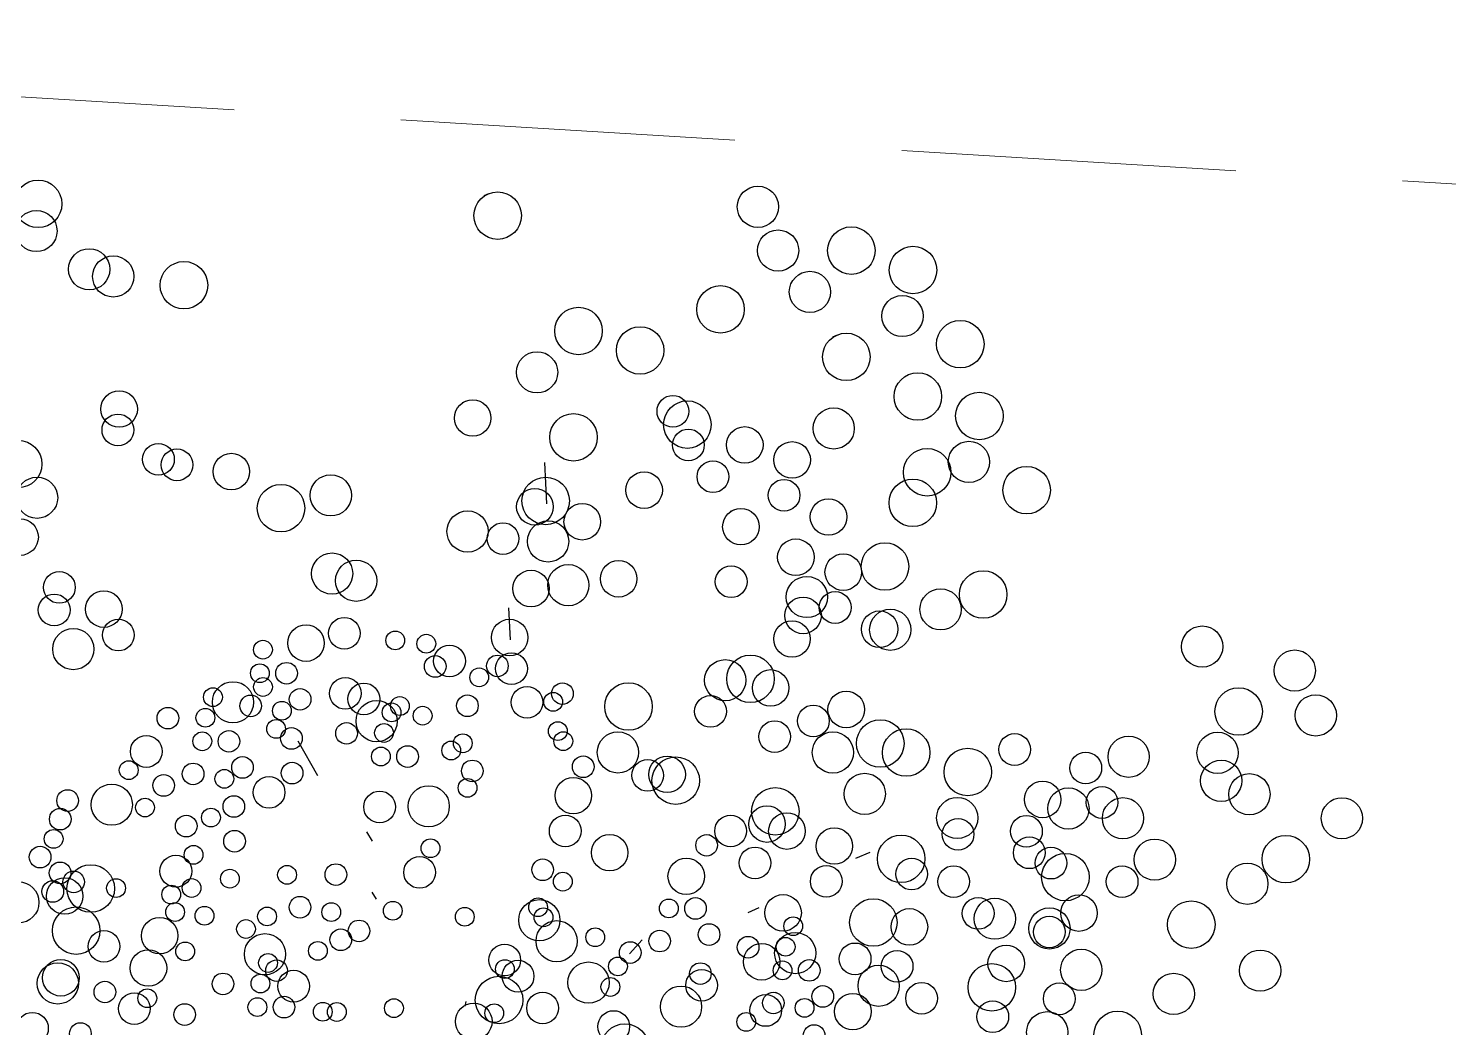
# Model space of a CAD drawing. Header units: millimetres. Extents: x 441156 to 441876, y 4514765 to 4515211.
# Drawn here: x 441586.899 to 441587.961, y 4514837.78 to 4514838.527 of the extents above; entities that cross this region are included whole.
import ezdxf

# ---------------------------------------------------------------- set-up
doc = ezdxf.new("R2010")
doc.units = ezdxf.units.MM
doc.linetypes.add('HIDDEN', pattern=[0.375, 0.25, -0.125])
doc.layers.add('01_piscinas', color=254, linetype='Continuous')
doc.layers.add('INGIN ELECTRICIDAD ALUMBRADO', color=120, linetype='HIDDEN')

msp = doc.modelspace()

# ---------------------------------------------------------------- linework, layer by layer
at = {"layer": '01_piscinas'}
for p, q in [((441587.24013842, 4514838.40156141, 0.00000053), (441587.24347589, 4514838.4030083, 0.00000053)), ((441587.50072155, 4514838.29595524, 0.00000053), (441587.50405902, 4514838.29740213, 0.00000053)), ((441587.22377303, 4514838.24679748, 0.00000053), (441587.22634031, 4514838.24791048, 0.00000053)), ((441587.28694429, 4514838.17105001, 0.00000053), (441587.28541446, 4514838.20201461, 0.00000053)), ((441587.42422159, 4514838.16556197, 0.00000053), (441587.42678888, 4514838.16667496, 0.00000053)), ((441587.25977755, 4514838.06948102, 0.00000053), (441587.25860075, 4514838.09329994, 0.00000053)), ((441587.11574108, 4514837.9678014, 0.00000053), (441587.10110102, 4514837.99371759, 0.00000053)), ((441587.15211461, 4514837.92589268, 0.00000053), (441587.15628116, 4514837.91907321, 0.00000053)), ((441587.40789372, 4514837.92394049, 0.00000053), (441587.40943357, 4514837.92333201, 0.00000053)), ((441587.51795489, 4514837.90618126, 0.00000053), (441587.52863479, 4514837.91081131, 0.00000053)), ((441587.15606241, 4514837.88089846, 0.00000053), (441587.15926744, 4514837.87565271, 0.00000053)), ((441587.43747801, 4514837.86573583, 0.00000053), (441587.44569331, 4514837.8692974, 0.00000053)), ((441587.3487679, 4514837.83468563, 0.00000053), (441587.35824151, 4514837.845144, 0.00000053)), ((441587.45777322, 4514837.80608208, 0.00000053), (441587.45931307, 4514837.80547359, 0.00000053)), ((441587.22646868, 4514837.79917656, 0.00000053), (441587.22561483, 4514837.7956407, 0.00000053))]:
    msp.add_line(p, q, dxfattribs=at)
for centre, radius in [((441586.90666636, 4514838.39536438, 0.00000053), 0.01775907), ((441587.44464548, 4514838.39318805, 0.00000053), 0.01541533), ((441587.25017125, 4514838.38659217, 0.00000053), 0.01775907), ((441586.90541834, 4514838.3750896, 0.00000053), 0.01541533), ((441587.45973703, 4514838.36048705, 0.00000053), 0.01541533), ((441587.51450152, 4514838.36045651, 0.00000053), 0.01775907), ((441587.56054185, 4514838.34590381, 0.00000053), 0.01775907), ((441586.94485148, 4514838.34646653, 0.00000053), 0.01541533), ((441586.96282865, 4514838.34112736, 0.00000053), 0.01541533), ((441587.01566536, 4514838.33456666, 0.00000053), 0.01775907), ((441587.48353324, 4514838.32953959, 0.00000053), 0.01541533), ((441587.41671105, 4514838.31650387, 0.00000053), 0.01775907), ((441587.55268664, 4514838.31155866, 0.00000053), 0.01541533), ((441587.31055994, 4514838.30036978, 0.00000053), 0.01775907), ((441587.35660027, 4514838.28581708, 0.00000053), 0.01775907), ((441587.59587435, 4514838.29047444, 0.00000053), 0.01775907), ((441587.51075438, 4514838.280986, 0.00000053), 0.01775907), ((441587.27959167, 4514838.26945286, 0.00000053), 0.01541533), ((441587.56415348, 4514838.25138027, 0.00000053), 0.01775907), ((441586.96725606, 4514838.24203054, 0.00000053), 0.01366082), ((441587.23149059, 4514838.23528268, 0.00000053), 0.01366082), ((441587.38108615, 4514838.24035644, 0.00000053), 0.01185795), ((441587.39193277, 4514838.23038771, 0.00000053), 0.01775907), ((441587.61019381, 4514838.23682757, 0.00000053), 0.01775907), ((441586.96629604, 4514838.22643455, 0.00000053), 0.01185795), ((441587.3068128, 4514838.22089927, 0.00000053), 0.01775907), ((441587.50128703, 4514838.22749515, 0.00000053), 0.01541533), ((441587.39269503, 4514838.21520182, 0.00000053), 0.01185795), ((441587.43482156, 4514838.21517833, 0.00000053), 0.01366082), ((441586.89177586, 4514838.2008926, 0.00000053), 0.01775907), ((441586.99662922, 4514838.2044168, 0.00000053), 0.01185795), ((441587.4702372, 4514838.20398394, 0.00000053), 0.01366082), ((441587.6023386, 4514838.20248241, 0.00000053), 0.01541533), ((441587.01045782, 4514838.20030975, 0.00000053), 0.01185795), ((441587.05110145, 4514838.19526306, 0.00000053), 0.01366082), ((441587.57114307, 4514838.19476362, 0.00000053), 0.01775907), ((441587.35959813, 4514838.18136861, 0.00000053), 0.01366082), ((441587.41099982, 4514838.19139608, 0.00000053), 0.01185795), ((441587.64552631, 4514838.1813982, 0.00000053), 0.01775907), ((441586.90589216, 4514838.17571441, 0.00000053), 0.01541533), ((441587.0882323, 4514838.1678949, 0.00000053), 0.01775907), ((441587.12543468, 4514838.17749135, 0.00000053), 0.01541533), ((441587.28602942, 4514838.17331252, 0.00000053), 0.01775907), ((441587.46419473, 4514838.17756459, 0.00000053), 0.01185795), ((441587.56040634, 4514838.17190976, 0.00000053), 0.01775907), ((441587.27794343, 4514838.16895777, 0.00000053), 0.01366082), ((441587.49741605, 4514838.16134596, 0.00000053), 0.01366082), ((441587.22763322, 4514838.15048597, 0.00000053), 0.01541533), ((441587.31335907, 4514838.15776338, 0.00000053), 0.01366082), ((441587.43193915, 4514838.15404717, 0.00000053), 0.01366082), ((441586.89320735, 4514838.14626923, 0.00000053), 0.01366082), ((441587.25412168, 4514838.14517552, 0.00000053), 0.01185795), ((441587.28783965, 4514838.14305233, 0.00000053), 0.01541533), ((441587.47301538, 4514838.13127353, 0.00000053), 0.01366082), ((441587.53962296, 4514838.124323, 0.00000053), 0.01775907), ((441587.12641742, 4514838.11899704, 0.00000053), 0.01541533), ((441587.50843102, 4514838.12007914, 0.00000053), 0.01366082), ((441586.92258052, 4514838.10865549, 0.00000053), 0.01185795), ((441587.1443946, 4514838.11365788, 0.00000053), 0.01541533), ((441587.27506102, 4514838.10782661, 0.00000053), 0.01366082), ((441587.3029312, 4514838.11035134, 0.00000053), 0.01541533), ((441587.34053791, 4514838.1151254, 0.00000053), 0.01366082), ((441587.42465658, 4514838.11290036, 0.00000053), 0.01185795), ((441587.61303579, 4514838.10337071, 0.00000053), 0.01775907), ((441587.48122676, 4514838.10149646, 0.00000053), 0.01541533), ((441586.91869441, 4514838.09188144, 0.00000053), 0.01185795), ((441586.95580183, 4514838.09243686, 0.00000053), 0.01366082), ((441587.47839199, 4514838.08772226, 0.00000053), 0.01366082), ((441587.50238855, 4514838.09365979, 0.00000053), 0.01185795), ((441587.58119857, 4514838.09227678, 0.00000053), 0.01541533), ((441587.53560987, 4514838.07744116, 0.00000053), 0.01366082), ((441587.54358271, 4514838.07704031, 0.00000053), 0.01541533), ((441586.93299149, 4514838.06256994, 0.00000053), 0.01541533), ((441586.96666052, 4514838.07306902, 0.00000053), 0.01185795), ((441587.10692217, 4514838.06705401, 0.00000053), 0.01366082), ((441587.13553938, 4514838.0744359, 0.00000053), 0.01185795), ((441587.2590738, 4514838.07122141, 0.00000053), 0.01366082), ((441587.47013297, 4514838.07014237, 0.00000053), 0.01366082), ((441587.77669585, 4514838.06447598, 0.00000053), 0.01541533), ((441587.07472364, 4514838.06214282, 0.00000053), 0.00701654), ((441587.17360825, 4514838.06907062, 0.00000053), 0.00701654), ((441587.19681566, 4514838.06659433, 0.00000053), 0.00701654), ((441587.20347742, 4514838.04961583, 0.00000053), 0.00808333), ((441587.21415364, 4514838.05366253, 0.00000053), 0.01185795), ((441587.24993179, 4514838.04998814, 0.00000053), 0.00808333), ((441587.26046628, 4514838.04794435, 0.00000053), 0.01185795), ((441587.43906852, 4514838.04033872, 0.00000053), 0.01775907), ((441587.84584924, 4514838.04649504, 0.00000053), 0.01541533), ((441587.072422, 4514838.04452351, 0.00000053), 0.00701654), ((441587.09233982, 4514838.04450698, 0.00000053), 0.00808333), ((441587.23634955, 4514838.04146233, 0.00000053), 0.00701654), ((441587.42020077, 4514838.03931488, 0.00000053), 0.01541533), ((441587.45414575, 4514838.03353717, 0.00000053), 0.01366082), ((441587.05233466, 4514838.02280196, 0.00000053), 0.01541533), ((441587.07475669, 4514838.03425208, 0.00000053), 0.00701654), ((441587.13629534, 4514838.02944028, 0.00000053), 0.01185795), ((441587.15012394, 4514838.02533323, 0.00000053), 0.01185795), ((441587.27207516, 4514838.02278973, 0.00000053), 0.01185795), ((441587.29857086, 4514838.02927431, 0.00000053), 0.00808333), ((441587.3478986, 4514838.01967786, 0.00000053), 0.01775907), ((441587.03735952, 4514838.02663973, 0.00000053), 0.00701654), ((441587.06555613, 4514838.02013533, 0.00000053), 0.00808333), ((441587.10247414, 4514838.02500505, 0.00000053), 0.00808333), ((441587.1596957, 4514838.00868848, 0.00000053), 0.01541533), ((441587.17706524, 4514838.0199993, 0.00000053), 0.00701654), ((441587.22752127, 4514838.02018962, 0.00000053), 0.00808333), ((441587.29164373, 4514838.02315052, 0.00000053), 0.00701654), ((441587.4092256, 4514838.01597829, 0.00000053), 0.01185795), ((441587.51061716, 4514838.01742002, 0.00000053), 0.01366082), ((441587.80391698, 4514838.01592239, 0.00000053), 0.01775907), ((441587.86159871, 4514838.0130217, 0.00000053), 0.01541533), ((441587.00368791, 4514838.01094958, 0.00000053), 0.00808333), ((441587.0316919, 4514838.01125765, 0.00000053), 0.00701654), ((441587.08889191, 4514838.01647923, 0.00000053), 0.00701654), ((441587.17086841, 4514838.01527276, 0.00000053), 0.00701654), ((441587.19407581, 4514838.01279647, 0.00000053), 0.00701654), ((441587.48612699, 4514838.00888623, 0.00000053), 0.01185795), ((441587.0845648, 4514838.00288479, 0.00000053), 0.00701654), ((441587.09600594, 4514837.99579324, 0.00000053), 0.00808333), ((441587.1371968, 4514837.9995826, 0.00000053), 0.00808333), ((441587.16520079, 4514837.99989067, 0.00000053), 0.00701654), ((441587.29512296, 4514838.00124656, 0.00000053), 0.00701654), ((441587.45719171, 4514837.99716587, 0.00000053), 0.01185795), ((441587.53609714, 4514837.99203064, 0.00000053), 0.01775907), ((441587.55545181, 4514837.98524105, 0.00000053), 0.01775907), ((441586.98750616, 4514837.98603482, 0.00000053), 0.01185795), ((441587.02939027, 4514837.99363834, 0.00000053), 0.00701654), ((441587.04930808, 4514837.99362181, 0.00000053), 0.00808333), ((441587.21542902, 4514837.98676948, 0.00000053), 0.00701654), ((441587.22407336, 4514837.99216187, 0.00000053), 0.00701654), ((441587.29919051, 4514837.99374217, 0.00000053), 0.00701654), ((441587.34004339, 4514837.98533271, 0.00000053), 0.01541533), ((441587.50068732, 4514837.98527158, 0.00000053), 0.01541533), ((441587.63650951, 4514837.987501, 0.00000053), 0.01185795), ((441587.72173755, 4514837.98209965, 0.00000053), 0.01541533), ((441587.78819823, 4514837.9850254, 0.00000053), 0.01541533), ((441587.05944241, 4514837.97411988, 0.00000053), 0.00808333), ((441587.16289915, 4514837.98227136, 0.00000053), 0.00701654), ((441587.18281697, 4514837.98225484, 0.00000053), 0.00808333), ((441587.3140845, 4514837.97462505, 0.00000053), 0.00808333), ((441587.37679618, 4514837.96893388, 0.00000053), 0.01366082), ((441587.3832311, 4514837.96424849, 0.00000053), 0.01775907), ((441587.60149214, 4514837.97068834, 0.00000053), 0.01775907), ((441587.68970443, 4514837.97366951, 0.00000053), 0.01185795), ((441586.97437776, 4514837.9720716, 0.00000053), 0.00701654), ((441587.02252439, 4514837.96925017, 0.00000053), 0.00808333), ((441587.04586017, 4514837.96559407, 0.00000053), 0.00701654), ((441587.09651336, 4514837.96986687, 0.00000053), 0.00808333), ((441587.23118739, 4514837.97147588, 0.00000053), 0.00808333), ((441587.36228253, 4514837.96814631, 0.00000053), 0.01185795), ((441587.79089094, 4514837.96411872, 0.00000053), 0.01541533), ((441586.96174612, 4514837.94626093, 0.00000053), 0.01541533), ((441587.00051939, 4514837.96062347, 0.00000053), 0.00808333), ((441587.0793086, 4514837.95544406, 0.00000053), 0.01185795), ((441587.19858347, 4514837.94504002, 0.00000053), 0.01541533), ((441587.22762711, 4514837.95882891, 0.00000053), 0.00701654), ((441587.30666548, 4514837.9530409, 0.00000053), 0.01366082), ((441587.52448354, 4514837.95432412, 0.00000053), 0.01541533), ((441587.65744884, 4514837.95015208, 0.00000053), 0.01366082), ((441587.81199445, 4514837.95407794, 0.00000053), 0.01541533), ((441586.92874621, 4514837.94933901, 0.00000053), 0.00808333), ((441586.98657586, 4514837.94413104, 0.00000053), 0.00701654), ((441587.05297421, 4514837.94490808, 0.00000053), 0.00808333), ((441587.16189401, 4514837.94458753, 0.00000053), 0.01185795), ((441587.45766135, 4514837.94128841, 0.00000053), 0.01775907), ((441587.59363693, 4514837.93634319, 0.00000053), 0.01541533), ((441587.67668312, 4514837.94341409, 0.00000053), 0.01541533), ((441587.70181941, 4514837.94792079, 0.00000053), 0.01185795), ((441587.71749046, 4514837.93612241, 0.00000053), 0.01541533), ((441587.88114784, 4514837.936097, 0.00000053), 0.01541533), ((441586.92324234, 4514837.93544385, 0.00000053), 0.00808333), ((441587.03586544, 4514837.93661754, 0.00000053), 0.00701654), ((441587.45143358, 4514837.93177381, 0.00000053), 0.01366082), ((441587.46632179, 4514837.92655105, 0.00000053), 0.01366082), ((441587.01740387, 4514837.93025196, 0.00000053), 0.00808333), ((441587.30062301, 4514837.92662156, 0.00000053), 0.01185795), ((441587.42419526, 4514837.92657454, 0.00000053), 0.01185795), ((441587.50173743, 4514837.91535666, 0.00000053), 0.01366082), ((441587.5942339, 4514837.92413459, 0.00000053), 0.01185795), ((441587.6453575, 4514837.92638516, 0.00000053), 0.01185795), ((441586.918274, 4514837.92066082, 0.00000053), 0.00701654), ((441587.05348162, 4514837.91898171, 0.00000053), 0.00808333), ((441587.19993339, 4514837.91369129, 0.00000053), 0.00701654), ((441587.33384432, 4514837.91040293, 0.00000053), 0.01366082), ((441587.40630493, 4514837.91589355, 0.00000053), 0.00808333), ((441587.55170467, 4514837.90577053, 0.00000053), 0.01775907), ((441587.64742881, 4514837.9103031, 0.00000053), 0.01185795), ((441587.74128668, 4514837.90517495, 0.00000053), 0.01541533), ((441587.83921559, 4514837.90552435, 0.00000053), 0.01775907), ((441586.90816172, 4514837.90709308, 0.00000053), 0.00808333), ((441587.0096251, 4514837.89656635, 0.00000053), 0.01185795), ((441587.0228901, 4514837.90876721, 0.00000053), 0.00701654), ((441587.19180768, 4514837.89562718, 0.00000053), 0.01185795), ((441587.44250004, 4514837.9027688, 0.00000053), 0.01185795), ((441587.66366228, 4514837.90257943, 0.00000053), 0.01185795), ((441587.67446449, 4514837.89213924, 0.00000053), 0.01775907), ((441586.92314765, 4514837.89527385, 0.00000053), 0.00808333), ((441586.9332456, 4514837.88856217, 0.00000053), 0.00808333), ((441586.94603318, 4514837.88357901, 0.00000053), 0.01775907), ((441587.05003372, 4514837.89095396, 0.00000053), 0.00701654), ((441587.0927168, 4514837.8938156, 0.00000053), 0.00701654), ((441587.12921891, 4514837.89399068, 0.00000053), 0.00808333), ((441587.28379676, 4514837.89762582, 0.00000053), 0.00808333), ((441587.39109836, 4514837.89274133, 0.00000053), 0.01366082), ((441587.49569496, 4514837.88893731, 0.00000053), 0.01185795), ((441587.55957664, 4514837.89437647, 0.00000053), 0.01185795), ((441587.59096691, 4514837.88876748, 0.00000053), 0.01185795), ((441587.7168572, 4514837.88874794, 0.00000053), 0.01185795), ((441587.81044007, 4514837.88719402, 0.00000053), 0.01541533), ((441586.89192587, 4514837.87321101, 0.00000053), 0.01541533), ((441586.91764378, 4514837.88137869, 0.00000053), 0.00808333), ((441586.92654405, 4514837.87798783, 0.00000053), 0.01366082), ((441586.96493527, 4514837.8839129, 0.00000053), 0.00701654), ((441587.00615238, 4514837.87908622, 0.00000053), 0.00701654), ((441587.02140071, 4514837.88399703, 0.00000053), 0.00701654), ((441587.29885901, 4514837.88874083, 0.00000053), 0.00701654), ((441587.10243522, 4514837.86961903, 0.00000053), 0.00808333), ((441587.28034886, 4514837.86959807, 0.00000053), 0.00701654), ((441587.37807251, 4514837.86872315, 0.00000053), 0.00701654), ((441587.39799033, 4514837.86870662, 0.00000053), 0.00808333), ((441587.46343938, 4514837.86541989, 0.00000053), 0.01366082), ((441587.53092129, 4514837.85818378, 0.00000053), 0.01775907), ((441587.60927169, 4514837.86496174, 0.00000053), 0.01185795), ((441587.62172482, 4514837.86103777, 0.00000053), 0.01541533), ((441587.68460162, 4514837.86523051, 0.00000053), 0.01366082), ((441586.93511358, 4514837.85212679, 0.00000053), 0.01775907), ((441587.00904529, 4514837.86599311, 0.00000053), 0.00701654), ((441587.03103468, 4514837.8632319, 0.00000053), 0.00701654), ((441587.07778294, 4514837.8627077, 0.00000053), 0.00701654), ((441587.125771, 4514837.86596293, 0.00000053), 0.00701654), ((441587.17175392, 4514837.86700241, 0.00000053), 0.00701654), ((441587.22554475, 4514837.8624812, 0.00000053), 0.00701654), ((441587.2812875, 4514837.8598906, 0.00000053), 0.01541533), ((441587.28441641, 4514837.86209368, 0.00000053), 0.00701654), ((441587.55787001, 4514837.85493427, 0.00000053), 0.01366082), ((441587.66253217, 4514837.85374609, 0.00000053), 0.01541533), ((441587.76850782, 4514837.85662136, 0.00000053), 0.01775907), ((441586.99753823, 4514837.84834948, 0.00000053), 0.01366082), ((441587.06204335, 4514837.85333613, 0.00000053), 0.00701654), ((441587.14652245, 4514837.85188539, 0.00000053), 0.00808333), ((441587.29422953, 4514837.84421211, 0.00000053), 0.01541533), ((441587.32306001, 4514837.84715641, 0.00000053), 0.00701654), ((441587.40812466, 4514837.84920469, 0.00000053), 0.00808333), ((441587.47101956, 4514837.8554247, 0.00000053), 0.00701654), ((441587.66246661, 4514837.85113026, 0.00000053), 0.01185795), ((441586.95591722, 4514837.84037409, 0.00000053), 0.01185795), ((441587.01659208, 4514837.83658476, 0.00000053), 0.00701654), ((441587.07622708, 4514837.83449459, 0.00000053), 0.01541533), ((441587.11577627, 4514837.83698641, 0.00000053), 0.00701654), ((441587.13288503, 4514837.84527694, 0.00000053), 0.00808333), ((441587.34920164, 4514837.83570828, 0.00000053), 0.00808333), ((441587.37120664, 4514837.84433497, 0.00000053), 0.00808333), ((441587.43734795, 4514837.83973454, 0.00000053), 0.00808333), ((441587.47252509, 4514837.83535723, 0.00000053), 0.01541533), ((441587.46535194, 4514837.84004262, 0.00000053), 0.00701654), ((441586.98913853, 4514837.82415546, 0.00000053), 0.01366082), ((441587.07851412, 4514837.82795471, 0.00000053), 0.00701654), ((441587.25542617, 4514837.83012763, 0.00000053), 0.01185795), ((441587.44745216, 4514837.82881469, 0.00000053), 0.01366082), ((441587.51730103, 4514837.83101006, 0.00000053), 0.01185795), ((441587.5486913, 4514837.82540108, 0.00000053), 0.01185795), ((441587.63021103, 4514837.82761283, 0.00000053), 0.01366082), ((441587.68632839, 4514837.82279863, 0.00000053), 0.01541533), ((441587.82002412, 4514837.82222023, 0.00000053), 0.01541533), ((441586.92141433, 4514837.81266863, 0.00000053), 0.01541533), ((441586.92366164, 4514837.81685667, 0.00000053), 0.01366082), ((441587.08491625, 4514837.82221163, 0.00000053), 0.00808333), ((441587.09768738, 4514837.81059223, 0.00000053), 0.01185795), ((441587.25555658, 4514837.8233845, 0.00000053), 0.00701654), ((441587.26538157, 4514837.81806725, 0.00000053), 0.01185795), ((441587.31802575, 4514837.81326465, 0.00000053), 0.01541533), ((441587.34004499, 4514837.82538638, 0.00000053), 0.00701654), ((441587.40253201, 4514837.81125581, 0.00000053), 0.01185795), ((441587.40165646, 4514837.81999288, 0.00000053), 0.00808333), ((441587.4630503, 4514837.82242331, 0.00000053), 0.00701654), ((441587.48296812, 4514837.82240678, 0.00000053), 0.00808333), ((441587.53488104, 4514837.81090109, 0.00000053), 0.01541533), ((441587.6195062, 4514837.80976291, 0.00000053), 0.01775907), ((441586.95659073, 4514837.80623376, 0.00000053), 0.00808333), ((441587.04484251, 4514837.81226455, 0.00000053), 0.00808333), ((441587.0728465, 4514837.81257263, 0.00000053), 0.00701654), ((441587.25120356, 4514837.80022894, 0.00000053), 0.01775907), ((441587.33437737, 4514837.8100043, 0.00000053), 0.00701654), ((441587.56699608, 4514837.80159534, 0.00000053), 0.01185795), ((441587.66983895, 4514837.80115042, 0.00000053), 0.01185795), ((441587.75548178, 4514837.80481769, 0.00000053), 0.01541533), ((441586.97860065, 4514837.79380304, 0.00000053), 0.01185795), ((441586.98828041, 4514837.8015845, 0.00000053), 0.00701654), ((441587.07054486, 4514837.79495332, 0.00000053), 0.00701654), ((441587.09046268, 4514837.79493679, 0.00000053), 0.00808333), ((441587.17262762, 4514837.79418447, 0.00000053), 0.00701654), ((441587.28368636, 4514837.79426152, 0.00000053), 0.01185795), ((441587.38717914, 4514837.79528372, 0.00000053), 0.01541533), ((441587.45049812, 4514837.79244339, 0.00000053), 0.01185795), ((441587.45618443, 4514837.79803513, 0.00000053), 0.00808333), ((441587.47952021, 4514837.79437904, 0.00000053), 0.00701654), ((441587.49310244, 4514837.80290485, 0.00000053), 0.00808333), ((441587.51559439, 4514837.79156787, 0.00000053), 0.01366082), ((441586.90246101, 4514837.77913782, 0.00000053), 0.01185795), ((441587.01620604, 4514837.78939862, 0.00000053), 0.00808333), ((441587.1194333, 4514837.79147024, 0.00000053), 0.00701654), ((441587.12994454, 4514837.79132283, 0.00000053), 0.00701654), ((441587.23228467, 4514837.78423404, 0.00000053), 0.01366082), ((441587.24758732, 4514837.7903831, 0.00000053), 0.00701654), ((441587.33688127, 4514837.78043003, 0.00000053), 0.01185795), ((441587.43592127, 4514837.78386613, 0.00000053), 0.00701654), ((441587.620191, 4514837.78776385, 0.00000053), 0.01185795), ((441587.66087026, 4514837.77616671, 0.00000053), 0.01541533), ((441587.71354952, 4514837.77424504, 0.00000053), 0.01775907), ((441586.93827824, 4514837.77518077, 0.00000053), 0.00808333), ((441587.34524688, 4514837.76471106, 0.00000053), 0.01775907), ((441587.48663425, 4514837.77369305, 0.00000053), 0.00808333)]:
    msp.add_circle(centre, radius, dxfattribs=at)
at = {"layer": 'INGIN ELECTRICIDAD ALUMBRADO', "color": 86, "lineweight": 13, "elevation": 0.00000131}
msp.add_lwpolyline([(441586.05494952, 4514838.52654514), (441588.35445827, 4514838.38651846), (441591.26767292, 4514838.20912068)], dxfattribs=at)

doc.saveas('drawing.dxf')
